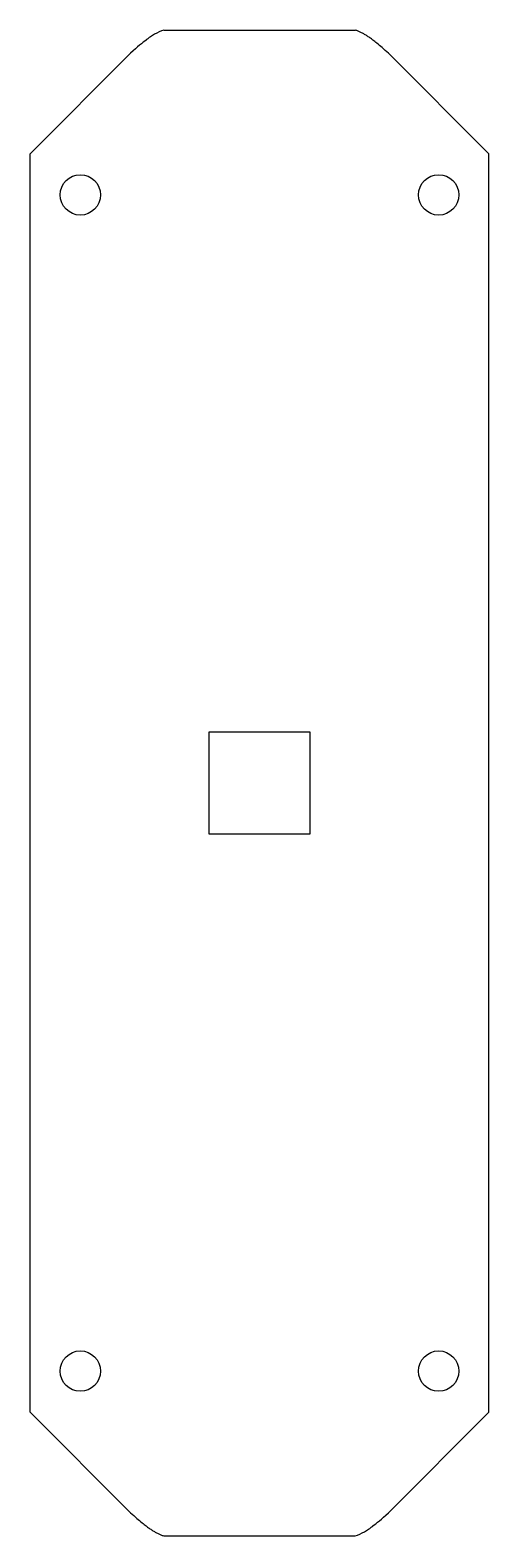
# Model space of a CAD drawing. Header units: millimetres. Extents: x -28 to 28, y -183 to 0.
import ezdxf

# ---------------------------------------------------------------- set-up
doc = ezdxf.new("R2010")
doc.units = ezdxf.units.MM

msp = doc.modelspace()

# ---------------------------------------------------------------- linework, layer by layer
at = {"color": 7, "linetype": 'Continuous', "lineweight": 25}
for p, q in [((-11.63, 0), (11.63, 0)), ((-27.84, -15), (-15.64, -2.8)), ((15.64, -2.8), (27.84, -15)), ((-27.84, -167.75), (-27.84, -15)), ((27.84, -167.75), (27.84, -15)), ((6.15, -85.22), (-6.15, -85.22)), ((-6.15, -85.22), (-6.15, -97.53)), ((6.15, -97.53), (6.15, -85.22)), ((-6.15, -97.53), (6.15, -97.53)), ((-15.64, -179.95), (-27.84, -167.75)), ((15.64, -179.95), (27.84, -167.75)), ((-11.63, -182.75), (11.63, -182.75))]:
    msp.add_line(p, q, dxfattribs=at)
for centre in [(-21.74, -20), (21.74, -20), (-21.74, -162.75), (21.74, -162.75)]:
    msp.add_circle(centre, 2.45, dxfattribs=at)
for points, knots in [([(-11.63, 0), (-11.99, -0.12), (-12.37, -0.29), (-12.83, -0.56), (-12.92, -0.61), (-13.08, -0.72), (-13.16, -0.77), (-13.33, -0.88), (-13.42, -0.94), (-13.54, -1.04), (-13.59, -1.07), (-13.65, -1.12), (-13.68, -1.13), (-13.71, -1.16), (-13.72, -1.17), (-13.74, -1.18), (-13.76, -1.2), (-14.19, -1.52), (-14.81, -2.05), (-15.64, -2.8)], [0, 0, 0, 0, 0.25, 0.25, 0.3125, 0.3125, 0.375, 0.375, 0.4375, 0.4375, 0.46875, 0.46875, 0.484375, 0.484375, 0.492188, 0.492188, 0.5, 0.5, 1, 1, 1, 1]), ([(15.64, -2.8), (15.39, -2.57), (14.93, -2.17), (14.31, -1.63), (13.81, -1.23), (13.4, -0.93), (13.03, -0.68), (12.67, -0.47), (12.31, -0.28), (11.97, -0.12), (11.74, -0.04), (11.63, 0)], [0, 0, 0, 0, 0.206292, 0.372953, 0.500085, 0.594723, 0.684543, 0.769736, 0.850527, 0.927179, 1, 1, 1, 1]), ([(-15.64, -179.95), (-15.39, -180.18), (-14.93, -180.58), (-14.31, -181.12), (-13.81, -181.52), (-13.4, -181.82), (-13.03, -182.07), (-12.67, -182.28), (-12.31, -182.47), (-11.97, -182.63), (-11.74, -182.71), (-11.63, -182.75)], [0, 0, 0, 0, 0.206292, 0.372953, 0.500085, 0.594723, 0.684543, 0.769736, 0.850527, 0.927179, 1, 1, 1, 1]), ([(11.63, -182.75), (11.99, -182.63), (12.37, -182.46), (12.83, -182.19), (12.92, -182.14), (13.08, -182.03), (13.16, -181.98), (13.33, -181.87), (13.42, -181.81), (13.54, -181.71), (13.59, -181.68), (13.65, -181.63), (13.68, -181.62), (13.71, -181.59), (13.72, -181.58), (13.74, -181.57), (13.76, -181.55), (14.19, -181.23), (14.81, -180.7), (15.64, -179.95)], [0, 0, 0, 0, 0.25, 0.25, 0.3125, 0.3125, 0.375, 0.375, 0.4375, 0.4375, 0.46875, 0.46875, 0.484375, 0.484375, 0.492188, 0.492188, 0.5, 0.5, 1, 1, 1, 1])]:
    msp.add_open_spline(points, degree=3, knots=knots, dxfattribs=at)

doc.saveas('drawing.dxf')
